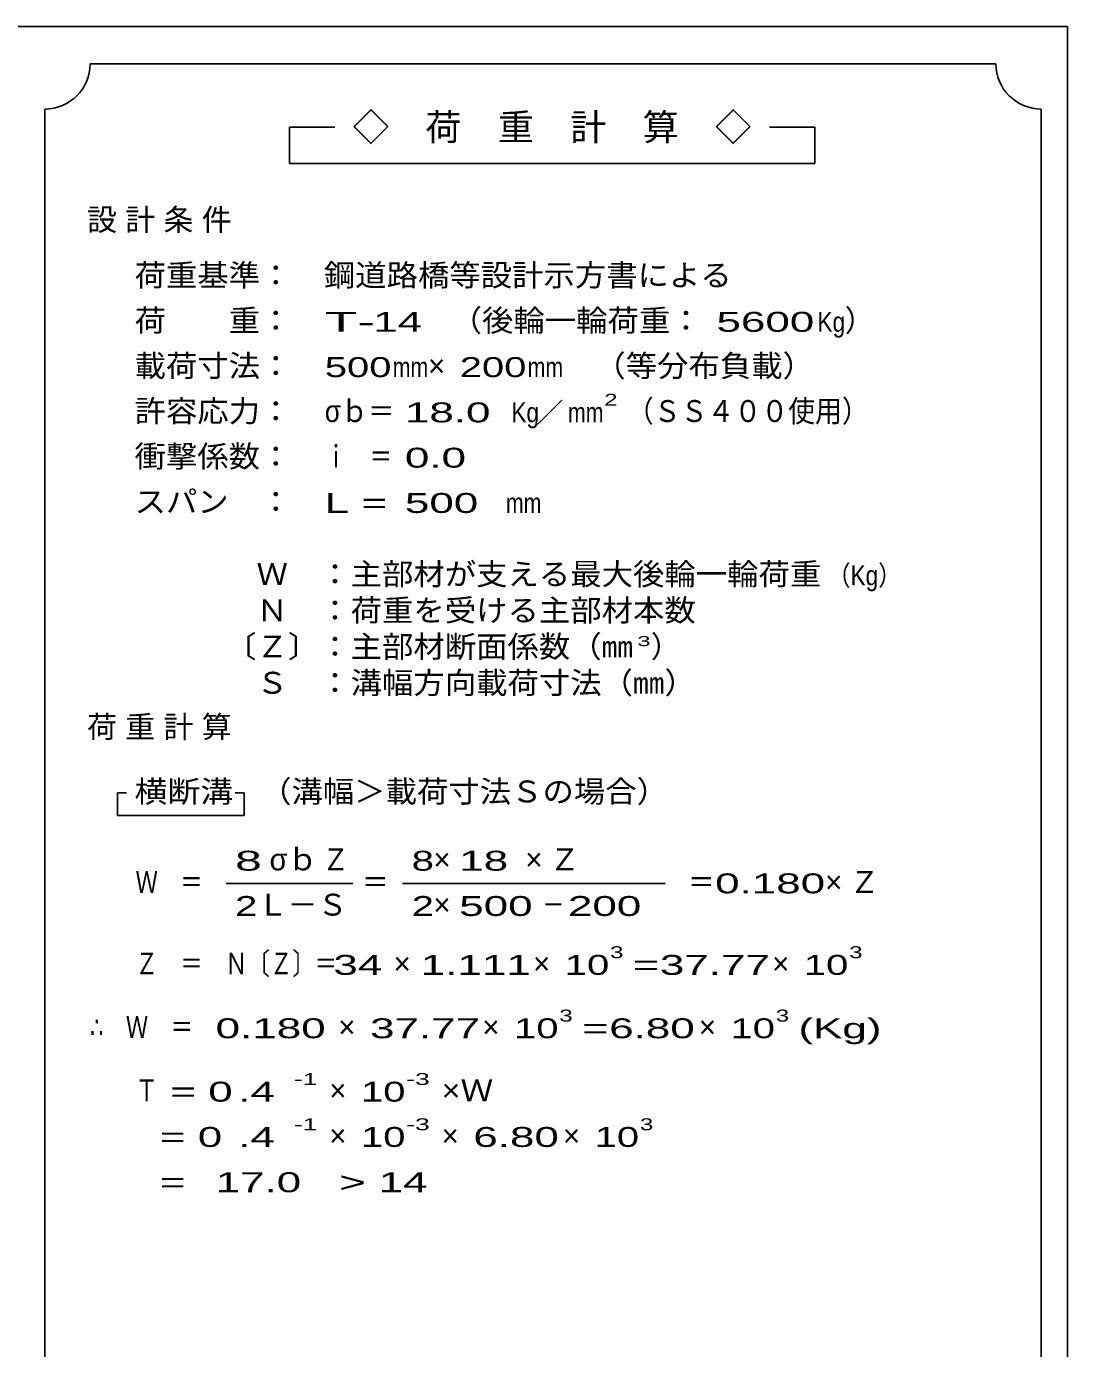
# Model space of a CAD drawing. Units: millimetres, scale not verified. Extents: x -1456 to 1389, y -1026 to 839.
# Drawn here: x 469 to 1389, y -329 to 839 of the extents above; entities that cross this region are included whole.
import ezdxf
from ezdxf.enums import TextEntityAlignment as Align

# ---------------------------------------------------------------- set-up
doc = ezdxf.new("R2010")
doc.units = ezdxf.units.MM
doc.header["$LTSCALE"] = 8
doc.layers.add('0_2', color=150, linetype='Continuous', lineweight=25)
doc.layers.add('24', color=2, linetype='Continuous', lineweight=25)
doc.styles.add('ベクトル', font='')
doc.styles.get('ベクトル').set_extended_font_data('ベクトル')

msp = doc.modelspace()

# ---------------------------------------------------------------- linework, layer by layer
at = {"layer": '0_2'}
for p, q in [((-1379.2, 838.8), (1388.8, 838.8)), ((1388.8, 838.8), (1388.8, -921.2))]:
    msp.add_line(p, q, dxfattribs=at)
at = {"layer": '24', "color": 4}
for p, q in [((1325.5, 805.877), (525.5, 805.877)), ((485.5, 765.877), (485.5, -474.123)), ((1365.5, -474.123), (1365.5, 765.877)), ((741.5, 749.877), (701.5, 749.877)), ((701.5, 749.877), (701.5, 717.877)), ((1165.5, 749.877), (1125.5, 749.877)), ((1165.5, 717.877), (1165.5, 749.877)), ((701.5, 717.877), (1165.5, 717.877)), ((557.5, 161.877), (549.5, 161.877)), ((549.5, 161.877), (549.5, 141.877)), ((661.5, 161.877), (653.5, 161.877)), ((661.5, 141.877), (661.5, 161.877)), ((549.5, 141.877), (661.5, 141.877)), ((645.5, 81.877), (757.5, 81.877)), ((801.5, 81.877), (1033.5, 81.877))]:
    msp.add_line(p, q, dxfattribs=at)
for centre, start, end in [((485.5, 805.877), 270, 0), ((1365.5, 805.877), 180, 270)]:
    msp.add_arc(centre, 40, start, end, dxfattribs=at)

# ---------------------------------------------------------------- texts
at = {"layer": '24', "style": 'ベクトル'}
for s, height, p in [('◇\u3000荷\u3000重\u3000計\u3000算\u3000◇', 23.46, (757.5, 749.877)), ('）', 19.35, (1191.9, 579.077)), ('×', 19.35, (823.9, 539.077)), ('／', 17.6, (919.5, 497.877)), ('）', 19.35, (1020.7, 291.077)), ('σｂ', 19.35, (683.9, 103.077)), ('×', 19.35, (828.7, 103.077)), ('Ｌ－Ｓ', 19.35, (673.5, 63.077)), ('×', 19.35, (828.7, 63.077)), ('×', 19.35, (793.5, 11.077)), ('×', 19.35, (916.7, 11.077)), ('×', 19.35, (1127.9, 11.077)), ('×', 19.35, (744.7, -44.923)), ('×', 19.35, (871.9, -44.923)), ('×', 19.35, (1063.1, -44.923)), ('×', 19.35, (736.7, -100.923)), ('×', 19.35, (736.7, -140.923)), ('×', 19.35, (835.9, -140.923)), ('×', 19.35, (943.1, -140.923))]:
    msp.add_text(s, height=height, dxfattribs=at).set_placement(p, align=Align.MIDDLE_LEFT)
for s, height, width, p in [('荷重基準：\u3000', 19.35, 1.05, (564.7, 619.077)), ('鋼道路橋等設計示方書による', 19.35, 1.05, (731.9, 619.077)), ('荷\u3000\u3000重：\u3000', 19.35, 1.05, (564.7, 579.077)), ('T-', 17.6, 2, (732.7, 577.877)), (' 14 ', 17.6, 1.65, (764.7, 577.877)), ('（後輪一輪荷重：', 19.35, 1.05, (843.9, 579.077)), (' 5600', 17.6, 1.65, (1067.9, 577.877)), ('Kg', 17.6, 0.85, (1167.9, 577.877)), ('載荷寸法：\u3000', 19.35, 1.05, (564.7, 539.077)), ('\u3000（等分布負載）', 19.35, 1.05, (943.1, 539.077)), ('500', 17.6, 1.5, (732.7, 537.877)), ('mm', 17.6, 0.8, (792.7, 537.877)), ('200', 17.6, 1.5, (851.9, 537.877)), ('mm', 17.6, 0.8, (911.9, 537.877)), ('2', 10.56, 1.5, (979.5, 509.077)), ('許容応力：\u3000', 19.35, 1.05, (564.7, 499.077)), ('σｂ＝', 19.35, 0.9, (732.7, 499.077)), (' 18.0', 17.6, 1.65, (792.7, 497.877)), ('Kg', 17.6, 0.85, (897.5, 497.877)), ('mm', 17.6, 0.8, (947.5, 497.877)), ('（ＳＳ４００使用）', 19.35, 0.9, (999.5, 499.077)), ('衝撃係数：\u3000', 19.35, 1.05, (564.7, 459.077)), ('ｉ\u3000＝', 19.35, 0.75, (732.7, 459.077)), (' 0.0', 17.6, 1.65, (792.7, 457.877)), ('スパン\u3000：\u3000', 19.35, 1.05, (564.7, 419.077)), ('L =', 17.6, 1.65, (732.7, 417.877)), (' 500 ', 17.6, 1.65, (792.7, 417.877)), ('mm', 17.6, 0.8, (892.7, 417.877)), ('\u3000Ｗ\u3000：主部材が支える最大後輪一輪荷重', 19.35, 1.05, (644.7, 355.077)), ('（Kg）', 17.6, 0.85, (1176.7, 353.877)), ('\u3000Ｎ\u3000：荷重を受ける主部材本数', 19.35, 1.05, (644.7, 323.077)), ('〔Ｚ〕：主部材断面係数（㎜', 19.35, 1.05, (644.7, 291.077)), ('3', 8.798, 1.8, (1008.7, 295.877)), ('\u3000Ｓ\u3000：溝幅方向載荷寸法（㎜）', 19.35, 1.05, (644.7, 259.077)), ('横断溝', 19.35, 1.1, (564.7, 163.077)), ('\u3000（溝幅＞載荷寸法Ｓの場合）', 19.35, 1.05, (647.9, 163.077)), ('8', 17.6, 1.8, (653.5, 101.877)), ('Ｚ', 19.35, 0.9, (730.3, 103.077)), ('8', 17.6, 1.5, (809.5, 101.877)), (' 18 ', 17.6, 1.65, (840.7, 101.877)), ('Ｗ\u3000＝', 19.35, 0.75, (565.5, 83.077)), ('＝', 19.35, 0.9, (765.5, 83.077)), ('＝', 19.35, 0.9, (1053.5, 83.077)), ('0.180', 17.6, 1.65, (1077.5, 81.877)), ('2', 17.6, 1.5, (653.5, 61.877)), ('2', 17.6, 1.5, (809.5, 61.877)), (' 500 ', 17.6, 1.65, (840.7, 61.877)), (' 200 ', 17.6, 1.65, (936.7, 61.877)), ('－', 19.35, 0.75, (924.7, 63.077)), ('Ｚ\u3000＝\u3000Ｎ〔Ｚ〕＝', 19.35, 0.75, (565.5, 11.077)), ('3', 10.56, 1.5, (984.7, 21.077)), ('3', 10.56, 1.5, (1195.9, 21.077)), (' 34 ', 17.6, 1.65, (729.5, 9.877)), ('1.111', 17.6, 1.65, (817.5, 9.877)), ('10', 17.6, 1.5, (944.7, 9.877)), ('=', 17.6, 1.7, (1004.7, 9.877)), ('37.77', 17.6, 1.65, (1028.7, 9.877)), ('10', 17.6, 1.5, (1155.9, 9.877)), ('3', 10.56, 1.5, (939.9, -34.923)), ('3', 10.56, 1.5, (1131.1, -34.923)), ('∴\u3000Ｗ\u3000＝', 19.35, 0.75, (525.5, -44.923)), (' 0.180', 17.6, 1.65, (625.5, -46.123)), ('37.77', 17.6, 1.65, (772.7, -46.123)), ('10', 17.6, 1.5, (899.9, -46.123)), ('=', 17.6, 1.7, (959.9, -46.123)), ('6.80', 17.6, 1.65, (983.9, -46.123)), ('10', 17.6, 1.5, (1091.1, -46.123)), ('(Kg)', 17.6, 1.65, (1151.1, -46.123)), ('Ｔ', 19.35, 0.75, (565.5, -100.923)), (' = 0', 17.6, 1.65, (585.5, -102.123)), (' .4 ', 17.6, 1.65, (645.5, -102.123)), ('-1', 10.56, 1.65, (705.5, -90.923)), ('10', 17.6, 1.5, (764.7, -102.123)), ('-3', 10.56, 1.65, (804.7, -90.923)), ('×Ｗ', 19.35, 1.1, (835.9, -100.923)), ('-1', 10.56, 1.65, (705.5, -130.923)), ('-3', 10.56, 1.65, (804.7, -130.923)), ('3', 10.56, 1.5, (1011.1, -130.923)), ('  = 0', 17.6, 1.65, (565.5, -142.123)), (' .4 ', 17.6, 1.65, (645.5, -142.123)), ('10', 17.6, 1.5, (764.7, -142.123)), ('6.80', 17.6, 1.65, (863.9, -142.123)), ('10', 17.6, 1.5, (971.1, -142.123)), (' 17.0', 17.6, 1.65, (625.5, -182.123)), (' 14 ', 17.6, 1.65, (769.5, -182.123)), ('  =', 17.6, 1.65, (565.5, -182.123)), ('>', 17.6, 1.7, (745.5, -182.123))]:
    msp.add_text(s, height=height, dxfattribs=dict(at, width=width)).set_placement(p, align=Align.MIDDLE_LEFT)
at = {"layer": '24', "char_height": 19.35, "attachment_point": 4, "style": 'ベクトル'}
for s, insert in [('\\T1.28;設計条件', (522.7, 667.077)), ('\\T1.28;荷重計算', (522.7, 219.077)), ('\\T1.42;×Ｚ', (909.9, 103.077)), ('\\T1.42;×Ｚ', (1174.7, 83.077))]:
    msp.add_mtext(s, dxfattribs=dict(at, insert=insert))

doc.saveas('drawing.dxf')
